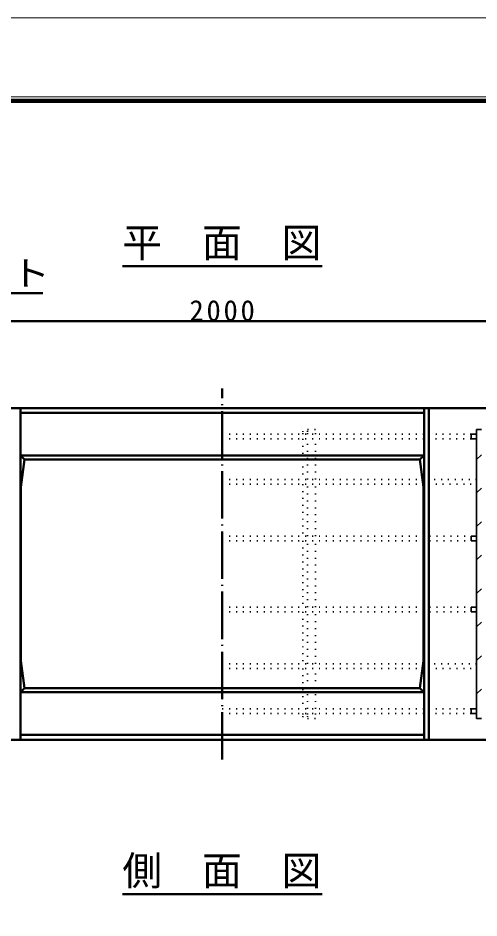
# Model space of a CAD drawing. Units: millimetres, scale not verified. Extents: x -2102 to 2102, y -1485 to 1485.
# Drawn here: x 552 to 1135, y 345 to 1485 of the extents above; entities that cross this region are included whole.
import ezdxf
from ezdxf.enums import TextEntityAlignment as Align

# ---------------------------------------------------------------- set-up
doc = ezdxf.new("R2010")
doc.units = ezdxf.units.MM
doc.header["$LTSCALE"] = 5
doc.linetypes.add('DOTTED', pattern=[1.75, 0.25, -1.5])
doc.linetypes.add('LONG_DASHED_DOTTED', pattern=[15.25, 12, -1.5, 0.25, -1.5])
doc.layers.add('0-0_V-nasSTD', color=7, linetype='Continuous', lineweight=35)
doc.layers.add('0-1_0', color=7, linetype='Continuous', lineweight=50)
doc.styles.add('ＭＳ ゴシック', font='')
doc.styles.get('ＭＳ ゴシック').set_extended_font_data('MS Gothic')

msp = doc.modelspace()

# ---------------------------------------------------------------- linework, layer by layer
at = {"layer": '0-0_V-nasSTD', "linetype": 'DOTTED'}
for p, q in [((810.306, 957.861), (1071.806, 957.861)), ((912.306, 957.861), (912.306, 960.861)), ((928.306, 963.861), (918.306, 963.861)), ((918.306, 960.861), (918.306, 963.861)), ((918.306, 957.861), (918.306, 960.861)), ((928.306, 957.861), (928.306, 963.861)), ((1071.806, 957.861), (1125.306, 957.861)), ((810.306, 951.861), (1071.806, 951.861)), ((912.306, 951.861), (912.306, 900.572)), ((918.306, 900.572), (918.306, 951.861)), ((928.306, 900.572), (928.306, 951.861)), ((1125.306, 951.861), (1071.806, 951.861)), ((810.306, 900.572), (1071.806, 900.572)), ((810.306, 894.572), (1071.806, 894.572)), ((912.306, 894.572), (912.306, 828.861)), ((918.306, 828.861), (918.306, 894.572)), ((928.306, 828.861), (928.306, 894.572)), ((1132.306, 900.572), (1071.806, 900.572)), ((1071.806, 894.572), (1132.306, 894.572)), ((810.306, 828.861), (1125.306, 828.861)), ((810.306, 822.861), (1125.306, 822.861)), ((912.306, 822.861), (912.306, 738.861)), ((918.306, 738.861), (918.306, 822.861)), ((928.306, 738.861), (928.306, 822.861)), ((810.306, 738.861), (1125.306, 738.861)), ((810.306, 732.861), (1125.306, 732.861)), ((912.306, 732.861), (912.306, 667.149)), ((918.306, 667.149), (918.306, 732.861)), ((928.306, 667.149), (928.306, 732.861)), ((810.306, 667.149), (1071.806, 667.149)), ((1132.306, 667.149), (1071.806, 667.149)), ((810.306, 661.149), (1071.806, 661.149)), ((912.306, 661.149), (912.306, 609.861)), ((918.306, 609.861), (918.306, 661.149)), ((928.306, 609.861), (928.306, 661.149)), ((1071.806, 661.149), (1132.306, 661.149)), ((810.306, 609.861), (1071.806, 609.861)), ((1071.806, 609.861), (1125.306, 609.861)), ((810.306, 603.861), (1071.806, 603.861)), ((912.306, 603.861), (912.306, 600.861)), ((918.306, 603.861), (918.306, 600.861)), ((918.306, 600.861), (918.306, 597.861)), ((918.306, 597.861), (928.306, 597.861)), ((928.306, 603.861), (928.306, 597.861)), ((1125.306, 603.861), (1071.806, 603.861))]:
    msp.add_line(p, q, dxfattribs=at)
at = {"layer": '0-0_V-nasSTD'}
for p, q in [((1125.306, 957.861), (1125.306, 951.861)), ((1132.306, 957.861), (1125.306, 957.861)), ((1132.306, 963.843), (1132.306, 597.843)), ((1132.306, 963.843), (1138.306, 963.843)), ((1125.306, 951.861), (1132.306, 951.861)), ((1138.306, 931.834), (1132.306, 925.834)), ((1138.306, 889.407), (1132.306, 883.407)), ((1138.306, 846.981), (1132.306, 840.981)), ((1125.306, 828.861), (1125.306, 822.861)), ((1132.306, 828.861), (1125.306, 828.861)), ((1125.306, 822.861), (1132.306, 822.861)), ((1138.306, 804.554), (1132.306, 798.554)), ((1138.306, 762.128), (1132.306, 756.128)), ((1125.306, 738.861), (1125.306, 732.861)), ((1132.306, 738.861), (1125.306, 738.861)), ((1125.306, 732.861), (1132.306, 732.861)), ((1138.306, 719.702), (1132.306, 713.702)), ((1138.306, 677.275), (1132.306, 671.275)), ((1138.306, 634.849), (1132.306, 628.849)), ((810.306, 621.269), (810.306, 621.269)), ((1125.306, 609.861), (1125.306, 603.861)), ((1132.306, 609.861), (1125.306, 609.861)), ((1125.306, 603.861), (1132.306, 603.861)), ((1132.306, 597.843), (1138.306, 597.843))]:
    msp.add_line(p, q, dxfattribs=at)
at = {"layer": '0-0_V-nasSTD', "lineweight": 18}
for points in [[(-2102.5, -1485), (-2102.5, 1485), (2102.5, 1485), (2102.5, -1485)], [(-2002.5, -1385), (-2002.5, 1385), (2002.5, 1385), (2002.5, -1385)]]:
    msp.add_lwpolyline(points, close=True, dxfattribs=at)
at = {"layer": '0-0_V-nasSTD', "lineweight": 100}
msp.add_lwpolyline([(1997.5, -1380), (1997.5, 1380), (-1997.5, 1380)], dxfattribs=at)
at = {"layer": '0-0_V-nasSTD', "linetype": 'DOTTED'}
for centre, start, end in [((915.306, 960.861), 0, 180), ((915.306, 600.861), 180, 0)]:
    msp.add_arc(centre, 3, start, end, dxfattribs=at)
at = {"layer": '0-1_0'}
for p, q in [((683.902, 1170.861), (936.709, 1170.861)), ((-189.694, 1100.861), (1810.306, 1100.861)), ((1810.306, 990.861), (-189.694, 990.861)), ((548.806, 990.861), (1071.806, 990.861)), ((1065.806, 984.861), (554.806, 984.861)), ((1065.806, 570.861), (1065.806, 990.861)), ((1065.806, 990.861), (1071.806, 990.861)), ((1071.806, 570.861), (1071.806, 990.861)), ((1065.806, 930.861), (554.806, 930.861)), ((555.505, 890.861), (560.065, 925.602)), ((1060.547, 925.602), (1065.806, 930.861)), ((1065.106, 890.861), (1060.547, 925.602)), ((560.065, 636.12), (554.806, 630.861)), ((1065.806, 630.861), (554.806, 630.861)), ((1060.547, 636.12), (560.065, 636.12)), ((1060.547, 636.12), (1065.806, 630.861)), ((-189.694, 570.861), (1810.306, 570.861)), ((554.806, 570.861), (548.806, 570.861)), ((1071.806, 570.861), (548.806, 570.861)), ((1065.806, 576.861), (554.806, 576.861)), ((683.902, 375.4), (936.709, 375.4))]:
    msp.add_line(p, q, dxfattribs=at)
at = {"layer": '0-1_0', "linetype": 'LONG_DASHED_DOTTED'}
msp.add_line((810.306, 545.861), (810.306, 1015.861), dxfattribs=at)
at = {"layer": '0-1_0'}
for points in [[(64.616, 913.762), (203.077, 1136.402), (583.077, 1136.402)], [(554.806, 570.861), (554.806, 990.861), (548.806, 990.861)], [(1060.547, 925.602), (560.065, 925.602), (554.806, 930.861)], [(555.505, 890.861), (555.505, 670.861), (560.065, 636.12)], [(1065.106, 890.861), (1065.106, 670.861), (1060.547, 636.12)]]:
    msp.add_lwpolyline(points, dxfattribs=at)

# ---------------------------------------------------------------- texts
at = {"layer": '0-0_V-nasSTD', "style": 'ＭＳ ゴシック'}
for s, p in [('平\u3000面\u3000図', (683.902, 1170.861)), ('側\u3000面\u3000図', (683.902, 375.4))]:
    msp.add_text(s, height=36.95, dxfattribs=at).set_placement(p, align=Align.BOTTOM_LEFT)
at = {"layer": '0-0_V-nasSTD', "style": 'ＭＳ ゴシック', "width": 1.15}
msp.add_text('4-M16インサート', height=31.67, dxfattribs=at).set_placement((220.197, 1136.402), align=Align.BOTTOM_LEFT)
at = {"layer": '0-0_V-nasSTD', "insert": (768.906, 1100.861), "char_height": 26.39, "attachment_point": 7, "style": 'ＭＳ ゴシック'}
msp.add_mtext('\\T1.2;2000', dxfattribs=at)

doc.saveas('drawing.dxf')
